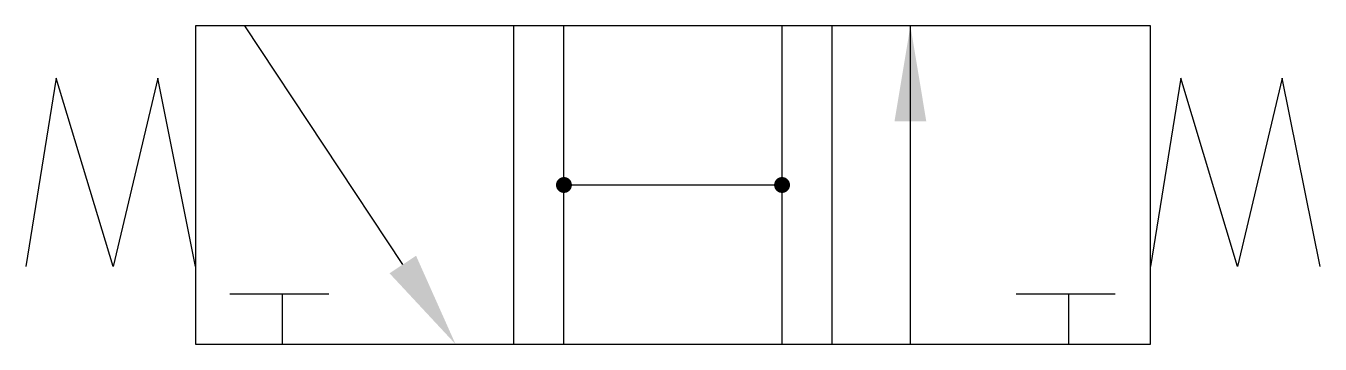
# Model space of a CAD drawing. Extents: x -18.1 to 25.5, y -10.7 to 0.
import ezdxf

# ---------------------------------------------------------------- set-up
doc = ezdxf.new("R2010")
doc.units = 0
doc.layers.add('2', color=1, linetype='CONTINUOUS')

msp = doc.modelspace()

# ---------------------------------------------------------------- linework, layer by layer
at = {"layer": '2', "color": 0}
for p, q in [((-5.434, -8.047), (-10.763, 0)), ((-1.688, -10.731), (-1.688, 0)), ((0, -10.731), (0, 0)), ((7.355, -10.731), (7.355, 0)), ((9.043, -10.731), (9.043, 0)), ((11.683, -10.731), (11.683, 0)), ((-17.118, -1.764), (-18.144, -8.118)), ((-15.204, -8.118), (-17.118, -1.764)), ((-13.699, -1.764), (-15.204, -8.118)), ((-12.419, -8.118), (-13.699, -1.764)), ((20.799, -1.764), (19.774, -8.118)), ((22.714, -8.118), (20.799, -1.764)), ((24.218, -1.764), (22.714, -8.118)), ((25.499, -8.118), (24.218, -1.764)), ((0, -5.365), (7.355, -5.365)), ((-11.265, -9.031), (-7.925, -9.031)), ((-9.496, -10.731), (-9.496, -9.031)), ((15.254, -9.031), (18.593, -9.031)), ((17.022, -10.731), (17.022, -9.031))]:
    msp.add_line(p, q, dxfattribs=at)
msp.add_lwpolyline([(-12.419, 0), (-12.419, -10.731), (19.774, -10.731), (19.774, 0)], close=True, dxfattribs=at)
at = {"layer": '2', "color": 0, "const_width": 0.268}
for points in [[(-0.134, -5.365, 1), (0.134, -5.365, 1)], [(7.221, -5.365, 1), (7.489, -5.365, 1)]]:
    msp.add_lwpolyline(points, format="xyb", close=True, dxfattribs=at)
at = {"layer": '2', "color": 0}
for points in [[(12.219, -3.219), (11.146, -3.219), (11.683, 0)], [(-4.987, -7.751), (-5.881, -8.343), (-3.657, -10.731)]]:
    msp.add_solid(points, dxfattribs=at)

doc.saveas('drawing.dxf')
